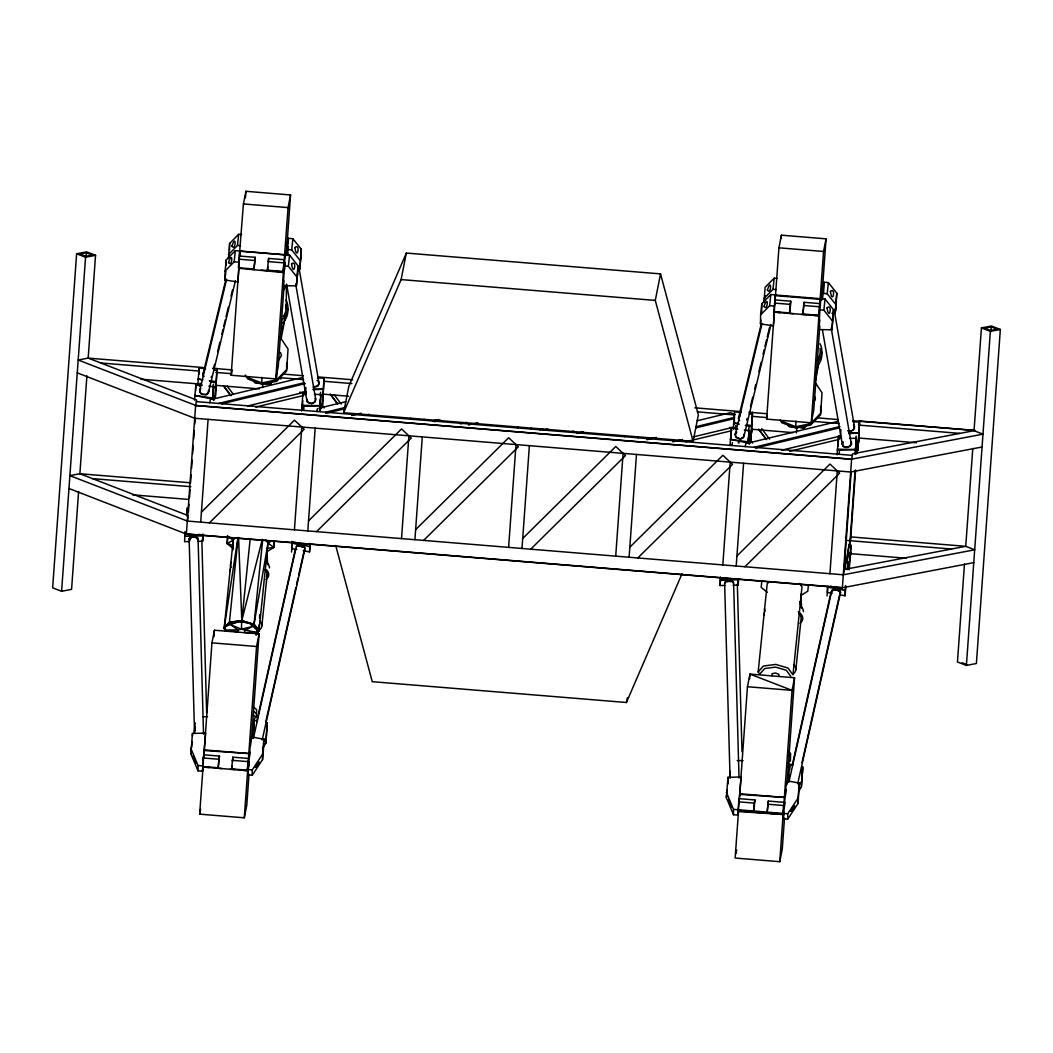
<?xml version="1.0" encoding="UTF-8"?>
<svg xmlns="http://www.w3.org/2000/svg" width="1053" height="1053" viewBox="0 0 1053 1053"><rect width="100%" height="100%" fill="white"/><g stroke="black" fill="none" stroke-linecap="round" stroke-linejoin="round"><path stroke-width="1.5" d="M187.355 513.022L187.368 507.664L186.605 515.628M190.856 753.764L192.475 733.428L205.664 733.125L202.466 771.217L198.003 770.849L190.856 753.764L191.185 750.736M192.462 736.1L192.475 733.428M198.003 770.849L198.03 765.492L190.869 748.407M197.701 541.374L202.61 541.255L202.808 534.029M263.711 745.972L263.855 739.232L250.943 736.797L247.758 774.89L252.22 775.258L262.539 759.608L263.842 744.589M250.943 736.797L250.614 745.432M252.22 775.258L252.233 769.901L262.566 754.251L263.855 739.232M257.511 720.989L254.273 720.384L253.786 730.65M262.539 759.608L262.566 754.251M265.882 743.181L267.199 722.819L265.882 743.181L262.434 748.407M292.063 541.347L291.865 548.574L296.683 549.482M303.106 550.693L309.529 551.917L309.858 543.374M724.99 585.442L720.081 585.547L720.41 577.018M726.346 797.647L727.978 777.298L741.154 776.996L737.969 815.101L733.507 814.732L726.346 797.647L727.175 790.079M727.978 777.298L727.82 784.037L727.952 782.655M733.507 814.732L733.52 809.375L726.373 792.29M733.191 585.244L738.114 585.139L738.127 579.782L720.094 580.19L732.243 578.663M783.248 818.773L786.446 780.681L799.359 783.116L798.042 803.478L787.71 819.142L783.248 818.773L783.893 812.232M786.433 784.696L786.446 780.681M787.71 819.142L787.736 813.785L798.056 798.135L799.359 783.116M789.763 769.611L789.776 764.254L793.001 764.86M798.042 803.478L798.056 798.135M799.201 789.842L799.227 784.485M801.372 787.065L802.689 766.702L801.372 787.065L798.793 790.974M802.544 773.428L802.557 768.071M840.215 594.879L845.032 595.787L845.506 585.652M845.585 563.289L845.585 561.604L847.823 561.789L847.797 567.146M848.836 546.849L848.85 545.138L851.074 545.322L849.205 569.778M225.118 270.976L225 280.045L238.031 281.941L239.794 251.022L235.332 250.653L226.29 259.815L225.118 270.976L234.161 261.815L235.332 250.653M226.224 265.303L226.29 259.815M228.409 258.722L229.62 243.44L238.662 234.292L241.637 234.529M229.541 250.311L229.62 243.44M286.692 362.64L286.613 369.629L276.623 379.909L261.802 382.937L261.868 377.343M276.623 379.909L276.702 372.92M286.192 308.858L286.482 284.284M775.166 299.21L775.284 294.906L770.822 294.537L761.793 303.698L760.621 314.86L760.503 323.916L773.521 325.811M761.793 303.698L761.674 312.754M763.912 302.606L765.123 287.324L774.166 278.163L777.14 278.413M820.682 406.392L820.603 413.381L810.613 423.675L795.792 426.702L795.857 421.108M233.437 548.666L227.185 543.624L227.382 535.806M224.96 630.879L224.171 628.207L229.422 622.284L241.795 620.651L254.036 624.297L257.024 627.851L256.708 632.498L241.466 629.233L241.611 623.35M256.392 717.435L256.59 709.617L252.838 706.589M267.33 551.443L273.806 547.442L273.964 541.189M771.994 675.736L772.033 673.723L775.442 672.985L778.812 674.275L778.759 676.289M790.382 761.187L790.579 753.369L788.078 751.355M194.568 400.14L195.871 384.266L202.347 385.201M195.687 390.545L195.871 384.266M197.767 385.306L199.122 367.852L205.611 368.8M198.938 374.144L199.122 367.852M212.522 398.021L212.495 399.153L194.713 395.415L212.522 398.021L213.693 386.859L208.836 386.148M213.219 392.085L213.404 385.898M213.298 399.771L213.693 386.859M213.061 397.573L215.286 397.758L216.944 370.445L213.706 369.972M217.01 368.353L215.286 397.758M239.663 255.339L239.794 251.022M297.578 273.925L296.38 285.916L283.31 285.679L285.073 254.76L289.536 255.129L297.973 265.725L297.551 274.754M284.613 269.95L284.837 262.355M284.981 257.801L285.073 254.76M287.061 255.576L288.404 238.333L292.866 238.702L301.316 249.298L300.882 258.327M287.903 255.05L287.995 252.009M288.272 242.888L288.404 238.333M296.38 285.916L297.973 265.725M301.606 410.96L303.001 392.058M302.501 408.709L302.751 400.627M304.857 394.559L305.028 388.926M305.699 393.914L305.897 387.451M319.52 410.367L320.823 394.493L314.32 394.375M320.362 399.311L320.151 406.353L322.389 406.537L324.074 378.093L317.572 377.974M320.349 410.209L320.823 394.493M322.389 406.537L324.074 378.093M730.019 445.59L731.374 428.137L737.85 429.084M731.045 439.14L731.374 428.137M733.27 429.176L734.625 411.736L741.101 412.671M734.244 424.306L734.481 416.448M748.025 441.891L747.985 443.023L730.203 439.298L748.025 441.891L749.183 430.73L744.326 430.019M748.907 429.769L748.551 441.457L750.789 441.641L752.5 412.223M748.801 443.655L749.183 430.73M750.789 441.641L752.434 414.329L749.196 413.855M773.573 324.271L775.284 294.906M833.068 317.809L831.883 329.8L818.8 329.55L820.563 298.644L825.039 298.999L833.476 309.595L833.041 318.638M820.34 306.239L820.563 298.644M822.551 299.447L823.907 282.217L828.369 282.586L836.806 293.168L835.213 313.373L831.949 313.307M823.578 292.852L823.907 282.217M831.883 329.8L833.476 309.595M835.213 313.373L836.806 293.168M837.096 454.843L838.438 438.048L841.689 438.101M838.188 446.117L838.504 435.942M840.347 438.443L840.86 429.611M855.01 454.251L856.326 438.377L849.824 438.259M856.01 438.548L855.655 450.236L857.879 450.421L859.577 421.977L853.075 421.845M855.852 454.093L856.326 438.377M857.879 450.421L859.577 421.977M213.93 386.82L213.943 386.069L213.785 387.056M232.766 550.008L233.187 540.202L235.293 537.82M305.409 394.309L305.423 393.559L305.265 394.559M774.732 303.869L774.639 303.672M228.54 536.688L233.187 540.202L224.171 628.207L229.422 622.284L241.795 620.651L249.337 623.1L257.406 630.444L257.985 634.077L259.288 624.495M259.578 617.927L259.736 614.649M301.316 249.298L299.723 269.489L300.908 257.498M280.782 379.041L280.954 376.158M784.182 807.217L784.235 805.835L784.051 807.138M823.288 292.207L823.367 290.431L823.156 291.944M850.35 554.773L850.284 556.353L850.64 551.917L850.35 554.773L850.6 553.509M203.111 367.523L88.176 358.112L78.172 360.008L195.621 405.405L851.601 459.161L982.975 434.152L974.038 430.69L852.667 453.804L851.574 459.319L195.582 405.563L196.674 400.048L88.176 358.112L95.547 255.313L86.609 251.864L76.619 253.773L52.65 587.824L61.587 591.273L71.578 589.377L78.606 491.488M61.587 591.273L85.556 257.222L76.619 253.773M86.201 256.037L86.438 252.759L79.778 254.023L85.727 256.327L92.388 255.063L86.438 252.759M86.899 375.842L79.883 473.745L188.382 515.68M973.762 562.631L842.347 587.798L186.368 534.055L195.621 405.405M188.421 512.363L189 504.203M189.474 497.674L190.053 489.527M190.527 482.998L191.106 474.837M191.58 468.309L192.159 460.148M192.633 453.632L193.226 445.472M193.686 438.943L194.278 430.782M194.739 424.254L195.213 417.738M200.702 522.143L208.086 419.357M213.759 400.179L213.996 396.915M214.272 399.64L214.509 396.389M203.203 757.963L202.584 766.518L218.208 767.808L219.445 756.08L203.834 754.804L203.203 757.963L218.827 759.239L219.445 756.08M239.61 256.05L255.234 257.327L253.984 269.041L238.373 267.765L243.427 203.94L245.928 191.304L290.562 194.963L286.284 254.589M248.995 774.284L246.784 805.19L244.283 817.812L199.649 814.153L203.374 762.372M203.808 756.172L211.943 642.843L214.443 630.221L259.064 633.867L251.628 737.64M284.086 285.205L278.268 366.273L275.768 378.909L231.147 375.25L238.939 266.554M213.983 636.696L214.443 630.221M245.467 197.819L245.928 191.304M218.208 767.808L218.827 759.239M253.984 269.041L255.234 257.327M247.837 767.018L247.218 770.177L231.594 768.901L232.831 757.173L248.455 758.463L256.563 646.503L259.064 633.867M284.231 259.696L282.994 271.424L267.383 270.147L268.62 258.419L284.231 259.696L288.061 207.599L290.562 194.963M232.529 761.464L232.831 757.173M268.41 261.276L268.62 258.419M262.552 387.557L262.789 384.345M247.218 770.177L248.455 758.463M244.283 817.812L248.376 760.714M275.768 378.909L283.375 272.859M238.82 268.265L283.31 272.543L284.218 261.012M294.419 529.817L301.79 427.031M307.805 530.923L315.176 428.137M321.376 408.419L321.613 405.155M401.522 538.596L408.893 435.81M414.908 539.689L422.279 436.903M508.612 547.376L515.996 444.59M521.998 548.468L529.383 445.682M615.715 556.142L623.086 453.356M629.102 557.248L636.473 454.462M722.819 564.921L730.19 462.135M736.205 566.014L743.576 463.228M749.262 444.05L749.499 440.799M749.775 443.524L750.012 440.259M738.706 801.833L738.087 810.402L753.711 811.679L754.948 799.964L739.324 798.674L738.706 801.833L754.317 803.11L754.948 799.964M775.113 299.921L790.724 301.197L790.119 309.766L789.487 312.925L773.863 311.649L775.534 295.011L820.169 298.67L819.576 306.949M738.522 811.113L735.152 858.037L779.773 861.696L782.274 849.06L784.498 818.155M739.324 798.674L739.759 793.765L784.38 797.424L739.627 794.396M739.759 793.87L747.446 686.727L749.947 674.091L794.567 677.75L787.012 784.13M819.813 325.838L813.758 410.157L811.271 422.779L766.637 419.133L774.324 311.978M774.876 304.291L775.1 301.132M775.561 294.735L778.93 247.81L781.431 235.188L826.052 238.847L821.669 300.026M749.591 678.961L749.947 674.091L792.067 690.373L783.643 807.848M781.194 238.439L781.431 235.188M753.711 811.679L754.317 803.11M789.487 312.925L790.724 301.197M767.097 812.784L768.335 801.057L783.945 802.333L782.708 814.061L767.097 812.784L768.335 801.057M802.873 314.018L804.11 302.303L819.734 303.58L818.497 315.295L802.873 314.018L804.11 302.303M796.437 432.915L796.779 428.097M779.773 861.696L783.34 810.902L782.708 814.061M811.271 422.779L819.221 311.846M820.155 298.789L823.551 251.47L826.052 238.847M829.922 573.701L837.293 470.915M842.347 587.798L851.601 459.161M844.058 571.002L851.193 471.481M849.718 546.494L855.089 470.546M850.574 540.123L855.602 470.02M856.773 453.698L857.063 450.236M964.469 564.066L957.453 661.968L966.391 665.417L976.381 663.508L1000.35 329.457L991.413 326.009L981.422 327.904L974.038 430.69M972.775 448.433L965.746 546.323L974.683 549.784L843.308 574.793L187.316 521.051L69.88 475.64L79.883 473.745L189.961 482.761M966.391 665.417L990.36 331.366L981.422 327.904M990.886 331.813L991.242 326.891L984.568 328.167L990.531 330.471L997.191 329.194L991.242 326.891M848.139 554.207L848.099 556.037M323.021 397.113C323.732 390.781 322.429 403.733 323.153 397.389M854.496 426.926C855.405 428.887 850.495 431.559 852.496 430.361M185.065 531.541L184.578 541.676L189.501 541.558M202.61 541.255L203.229 534.963M202.466 771.217L203.163 764.07M203.94 755.988L204.256 752.803M248.39 768.348L249.021 761.793M249.495 756.883L249.969 751.974M252.536 738.39L254.273 720.384M267.041 729.545L267.172 728.176M291.523 552.062L292.168 545.428M309.529 551.917L310.306 543.953M720.081 585.547L720.844 577.597M738.114 585.139L738.719 578.834M737.969 815.101L738.39 810.81M739.904 795.094L740.22 791.909M784.367 807.309L784.84 802.399M785.472 795.857L786.104 789.302M788.039 782.261L789.776 764.254M788.644 781.076L789.276 774.521M827.026 595.932L827.974 586.152M844.809 569.647L845.585 561.604M847.125 562.842L848.85 545.138M847.046 569.739L847.823 561.789M845.032 595.787L845.954 586.245M848.771 569.199L851.074 545.322M186.776 515.588L186.907 514.404M233.437 545.533L227.185 543.624L227.961 536.056M229.422 622.284L238.11 537.53M250.153 539.162L241.795 620.651L225.289 626.232L224.908 629.76M262.724 539.544L254.036 624.297L258.985 631.063L268.002 543.058L265.527 539.663M261.894 625.679L267.133 574.609M267.488 548.323L273.806 547.442L274.425 541.387M761.793 581.322L761.174 587.377L767.426 592.418M759.805 674.223L758.16 671.972L767.176 583.954L769.282 581.585M795.884 669.432L801.122 618.361A17.914 9.187 5.9 0 0 798.845 613.557M808.414 585.139L807.796 591.194L801.32 595.195M225 280.045L225.868 271.24M228.462 254.602L237.491 245.441L238.662 234.292M283.31 285.679L283.81 280.888M296.814 276.873L288.364 266.291L289.536 255.129M300.144 260.46L291.707 249.864L292.866 238.702M760.503 323.916L760.858 319.901M764.531 300.342L765.031 295.564M760.621 314.86L769.664 305.699L770.822 294.537M763.951 298.486L772.994 289.325L774.166 278.163M818.8 329.55L819.8 319.98M832.304 320.757L823.867 310.161L825.039 298.999M835.648 304.33L827.197 293.734L828.369 282.586M835.24 312.544L836.411 301.382M191.501 747.722L192.159 741.667M194.213 731.927L195.2 722.845M194.844 731.23L195.345 726.688M729.716 775.798L730.203 771.257M314.623 402.193L315.742 400.035L315.373 398.271L315.229 401.456L312.07 403.575L307.884 402.536L306.963 399.298M741.983 438.39L740.996 438.693L743.602 437.074L743.958 434.244M224.171 628.207L237.952 537.504M271.595 540.992L268.002 543.058L254.036 624.297C244.638 621.823 233.424 619.309 225.289 626.232L225.342 630.708M281.046 339.487L285.245 317.15M815.627 380.054L818.944 362.495M199.386 386.333L200.031 383.134M209.758 402.72L210.337 399.758M212.785 387.425L213.417 384.227M187.316 521.051L188.066 517.26M186.368 534.055L68.958 488.487M231.147 375.25L232.081 370.511M267.383 270.147L268.002 266.988M287.179 242.137L286.377 254.352M203.032 767.018L247.652 770.678L242.874 770.283M199.649 814.153L200.596 809.415M231.594 768.901L232.226 765.742M303.461 410.394L303.988 407.774M316.848 411.499L317.44 408.538M320.073 395.257L320.665 392.269M319.691 405.366L320.27 402.404M343.607 412.723L348.859 386.201L406.34 253.062L660.534 273.885L698.35 414.843L693.111 441.365L343.607 412.723L401.101 279.585L406.34 253.062M410.565 419.173L410.749 418.225M423.951 420.265L424.135 419.318M517.668 427.952L517.852 427.005M531.054 429.045L531.239 428.097M624.758 436.719L624.956 435.771M693.111 441.365L655.282 300.408L660.534 273.885M638.144 437.824L638.342 436.877M335.696 545.467L372.249 681.673L626.43 702.496L627.351 697.823M731.861 445.498L732.44 442.615M735.205 428.61L735.836 425.412M745.248 446.59L745.84 443.642M748.275 431.309L749.223 426.504M748.091 440.457L748.67 437.508M774.31 312.136L818.931 315.795L814.153 315.4M766.637 419.133L767.268 415.974M822.669 286.008L821.88 298.223M818.497 315.295L819.116 312.149M736.086 853.299L736.718 850.14M794.567 677.75L792.067 690.373L747.446 686.727M838.965 454.277L839.478 451.645M855.562 439.127L856.155 436.139M858.603 423.806L859.169 420.963L975.183 430.466L852.68 420.752M783.156 814.548L738.403 811.521M843.308 574.793L850.811 536.912L965.746 546.323L844.361 569.436M846.612 562.17L847.862 555.852M248.376 766.373L248.732 761.951L248.35 766.36M256.656 721.845L295.274 549.429M253.404 738.285L296.314 546.704C298.262 544.296 303.725 545.704 305.094 548.363L262.184 739.943M265.79 721.91L295.827 587.811M296.551 584.612L297.973 578.229M298.697 575.03L304.409 549.495M792.146 765.715L831.133 591.707M788.894 782.155L831.817 590.588C833.239 587.771 842.492 590.272 839.715 593.168M802.004 762.596L839.557 594.971M797.674 783.814L840.597 592.247L839.715 591.036M281.73 330.905L283.994 321.323M815.72 374.657L818.286 364.772A19.533 17.559 0.7 0 0 821.537 351.663M203.742 376.54L203.018 374.131L225.987 278.992M201.202 393.69C202.992 395.138 198.964 392.19 199.767 390.518L226.566 279.532M213.404 369.076L214.549 364.325M217.616 351.636L219.906 342.12M221.828 334.196L222.973 329.444M223.736 326.272L225.263 319.928M226.04 316.756L228.33 307.239M231.015 296.143L232.542 289.799M206.533 394.506L202.11 394.309L206.072 394.704L208.376 392.743L235.424 280.822M739.535 420.831L738.522 418.015L761.108 324.469M736.705 437.574C747.064 440.654 733.954 438.917 735.27 434.389L762.069 323.403M750.434 406.616L752.724 397.099M754.646 389.176L755.791 384.411M758.858 371.735L761.148 362.219M763.056 354.295L764.215 349.53M764.978 346.358L766.505 340.027M767.268 336.855L769.572 327.338M770.914 324.693L744.116 435.679L744.01 434.534M262.263 539.465L241.795 620.651L238.57 537.53M306.923 399.613L307.476 402.022M256.063 634.959L256.708 632.498L244.77 632.537L244.822 630.523L252.365 626.548L238.057 629.957L226.105 629.997L238.004 631.984L238.057 629.957L230.725 624.784L241.466 629.233M203.018 374.131C204.321 370.603 202.044 375.144 203.703 376.474M200.662 388.649L199.767 390.518M738.522 418.015L740.062 415.593M747.117 420.239L747.327 418.462L747.209 419.897M744.05 435.955L742.997 437.745M735.27 434.389L736.468 432.204M256.155 634.762L257.406 630.444M194.529 732.77L189.132 538.886C190.777 536.306 196.358 536.174 198.082 538.688L203.532 734.204M730.071 778.285L724.622 582.77C725.793 579.755 736.086 580.874 726.386 581.322M733.428 583.033L732.98 581.69L730.782 580.98L731.743 581.177M305.094 548.363L304.212 547.165M840.557 592.352L840.044 592.997M198.082 538.688C196.74 540.86 199.056 538.07 197.187 537.649M252.444 724.609L255.379 716.817L253.181 714.618M788.394 763.175L789.368 760.582M211.614 376.355L211.087 377.198M626.43 702.496L681.989 573.846M842.874 442.247C840.136 451.816 855.286 445.814 850.785 441.97M199.978 389.728L200.373 392.756M278.374 360.666L281.467 355.348L280.467 352.479M813.14 403.102L815.456 399.1L814.456 396.231M733.467 582.928L732.691 581.519M843.098 441.97L842.347 443.747L842.979 445.906M200.504 388.833L200.031 389.571M264.185 740.43L265.896 737.824M799.675 784.301L801.399 781.708M317.94 385.714L318.993 383.608L318.506 381.634L318.914 384.029L317.874 385.793L313.017 387.109M850.087 446.103L851.179 442.958L831.199 328.062M853.43 429.598L854.431 426.531L834.45 311.635M739.245 416.33L738.508 418.515L739.206 420.358M758.16 671.972L763.412 666.036L775.785 664.417L788.026 668.05L792.975 674.815L801.991 586.811L799.517 583.428M760.095 673.749L764.715 668.537L775.6 667.102L786.354 670.3L790.698 676.25M207.507 393.861C209.205 393.361 208.191 387.925 208.626 391.808M201.426 512.113L294.458 420.173L304.159 429.242L209.415 522.854M308.529 520.88L401.562 428.953L411.262 438.022L316.519 531.633M415.619 529.659L508.665 437.732L518.352 446.801L423.622 540.413M522.722 538.438L615.768 446.498L625.456 455.567L530.712 549.179M629.826 547.205L722.858 455.278L732.559 464.347L637.815 557.958M736.929 555.984L829.961 464.057L839.649 473.126L744.919 566.738M281.888 323.363L284.297 321.02A19.533 17.559 0.7 0 0 287.548 307.91M317.782 385.872L317.045 386.438M853.285 429.742L852.535 430.322M736.797 431.993L735.376 433.836L735.915 436.719M207.349 393.993L206.585 394.467M849.995 446.196L846.928 447.499L843.058 445.998M725.464 581.73L724.99 583.467M227.409 625.614L231.831 622.389L234.885 622.849M314.492 402.325L311.425 403.615L307.555 402.114M742.023 438.377L742.931 437.824M787.394 766.676L789.974 765.07M316.94 386.504L313.649 387.188M227.185 543.624L233.187 540.202M304.449 549.179L304.501 549.153M297.157 545.849L296.314 546.704M725.609 581.651L726.294 581.348M211.929 399.377L302.053 377.619M218.471 403.431L304.409 382.687M221.722 403.812L305.331 383.621M247.666 405.971L306.291 391.808M255.747 407.063L303.488 395.533M319.006 408.156L345.792 401.693M325.561 412.21L344.621 407.603M325.667 413.355L344.594 408.775M351.597 415.501L361.1 413.21M364.43 415.448L369.208 414.303M432.665 420.989L438.785 419.502M434.336 421.74L440.654 420.226M460.279 423.898L466.611 422.371M468.348 424.991L477.904 422.687M539.768 429.756L542.743 429.045M543.019 430.137L547.744 428.992M570.542 431.914L573.714 431.151M577.044 433.388L583.415 431.848M697.191 420.752L730.453 412.723L734.902 414.198M646.858 438.535L649.846 437.811M696.02 426.662L734.375 417.409M646.963 439.68L656.427 437.39M695.875 427.873L733.73 418.725M672.893 441.839L682.397 439.535M693.493 436.863L733.099 427.294M685.74 441.773L731.888 430.638M747.433 443.247L837.556 421.49M753.961 447.314L839.899 426.557M755.633 448.065L839.254 427.887M781.576 450.223L840.202 436.074M789.658 451.316L838.978 439.417M297.249 545.809L304.106 547.073M85.556 257.222L95.547 255.313M990.36 331.366L1000.35 329.457M982.054 446.998L850.679 472.007L194.687 418.252L77.251 372.854M199.78 534.411L184.604 536.319L202.637 535.898M313.136 389.689L322.902 389.255L313.149 389.07M301.737 406.458L319.651 405.655L301.777 405.326M848.639 433.573L858.406 433.138L848.652 432.954M837.24 450.342L855.154 449.539L837.267 449.21M203.137 716.764L207.533 716.672M737.179 760.674L743.036 760.542M302.935 394.164L306.186 394.23M243.427 203.94L288.061 207.599M778.93 247.81L823.551 251.47M237.491 245.441L240.466 245.691M287.245 249.495L291.707 249.864M772.994 289.325L775.969 289.575M822.735 293.379L827.197 293.734M775.416 295.643L820.037 299.302M238.992 259.196L254.602 260.486M267.988 261.578L283.612 262.855M774.481 303.08L790.105 304.356M803.492 305.462L819.102 306.739M234.161 261.815L238.623 262.184M769.664 305.699L774.126 306.068M283.902 265.922L288.364 266.291M819.405 309.806L823.867 310.161M401.101 279.585L655.282 300.408M248.376 269.041L254.747 269.568M261.131 270.094L267.501 270.608M273.872 271.134L280.256 271.661M775.903 312.267L780.681 312.662M788.658 313.32L793.435 313.702M801.412 314.36L806.19 314.755M212.745 368.313L232.015 369.893M283.77 374.131L303.422 375.737M318.164 376.948L352.571 379.764M694.914 407.827L740.772 411.578M748.959 412.249L766.979 413.724M817.365 417.857L838.227 419.568M100.812 362.995L199.096 371.038M215.76 372.407L231.621 373.71M280.611 377.724L303.606 379.606M324.469 381.318L351.847 383.555M697.31 411.868L734.941 414.948M752.842 416.422L767.15 417.593M813.745 421.411L839.109 423.49M858.353 425.057L959.902 433.388M254.207 382.028A2.119 1.909 0.7 0 0 255.932 383.121L258.906 383.371M264.843 383.858L269.607 384.411M788.276 424.978L787.999 424.82A2.119 1.909 0.7 0 0 789.921 426.886L795.857 427.373M800.306 427.729L803.597 428.176M140.839 379.198L198.175 383.897M216.286 385.385L259.196 388.899M299.763 392.216L305.62 392.703M323.389 394.164L348.609 396.231M859.064 438.048L916.4 442.747M729.624 427.439L734.02 427.794M751.789 429.255L793.185 432.651M838.188 436.337L841.11 436.574M196.371 401.627L852.351 455.37M92.519 478.628L190.79 486.683M845.598 540.334L951.609 549.021M132.546 494.831L188.237 499.398M850.771 553.681L906.462 558.248M186.394 533.897L842.387 587.64M211.943 642.843L256.563 646.503M204.256 749.881L248.89 753.54L204.137 750.513M232.213 760.332L247.824 761.609M767.703 804.216L783.327 805.492M198.03 765.492L202.492 765.86M247.771 769.532L252.233 769.901M733.52 809.375L787.736 813.785M204.624 767.15L209.402 767.545M217.379 768.19L222.157 768.585M230.12 769.243L234.911 769.625M743.313 811.284L749.683 811.81M756.054 812.337L762.438 812.85M770.401 813.508L775.179 813.903M738.311 423.596L733.454 422.898L739.39 424.135M746.419 424.78L751.276 425.491M202.821 379.725L197.964 379.014L202.4 379.949M209.297 380.673L215.773 381.607M832.173 593.365L827.355 592.457L827.382 587.1L845.046 590.43L830.475 586.087M291.878 543.216L309.543 546.56L293.524 541.782M745.313 425.373L751.237 426.623M209.81 381.502L215.747 382.739M197.056 537.583C195.779 536.28 186.907 536.925 190.093 539.978M731.835 581.203L732.546 581.453M240.058 621.625L249.337 623.1L257.024 627.851L258.985 631.063M781.8 421.305L795.792 426.702M247.81 377.553L261.802 382.937M962.1 662.798L966.562 664.522M251.601 625.179L257.024 627.851L257.985 634.077M839.649 590.983C838.28 589.509 830.527 588.14 832.396 591.589M805.848 426.426L805.571 426.254A2.119 1.909 0.7 0 1 803.281 427.979M189.816 539.807L189.132 538.886M317.124 380.37L317.901 380.91M268.002 543.058L273.806 547.442M787.67 755.238L790.171 757.252M253.681 711.486L256.182 713.5M736.613 437.495L735.994 436.811M201.123 393.611L200.504 392.927M832.37 591.549L831.857 590.72M761.74 428.676L769.546 439.167M758.726 429.097L766.571 439.641M759.055 429.861L765.873 439.035M750.578 440.483L752.526 443.089M334.314 394.888L341.146 404.062M330.326 393.993L337.184 403.22M330.655 394.757L337.473 403.931M321.218 404.062L324.127 407.985M227.224 386.109L233.068 393.98M224.21 386.53L231.068 395.757M223.552 385.99L230.37 395.151M815.943 383.647L822.024 392.782L820.59 414.777L810.599 425.057L795.778 428.084L781.787 422.687L780.049 420.081M280.216 337.289L288.035 349.03L286.6 371.011L276.61 381.304L261.789 384.319L247.797 378.935L245.191 375.026M854.365 426.347L853.456 424.833L854.431 426.531M850.837 442.049L851.179 442.958M799.727 601.526L800.938 606.449A19.533 10.017 5.9 0 1 803.426 611.688M265.738 557.774L266.949 562.697A19.533 10.017 5.9 0 1 269.436 567.922M822.419 329.826L842.4 444.721M299.236 269.384L318.941 382.647M295.709 284.192L315.689 399.074M286.64 284.336L306.91 400.838M800.78 594.208L801.623 608.397M266.883 552.035L267.633 564.645M737.337 584.152L742.01 751.737M733.586 582.559L739.035 778.088M201.847 540.268L206.651 712.789M765.097 611.148A19.533 10.017 5.9 0 1 764.504 608.489M793.607 664.627A17.914 9.187 5.9 0 1 793.383 673.841M798.332 611.661A19.533 10.017 5.9 0 1 799.99 623.297M763.807 615.307A19.533 10.017 5.9 0 1 764.531 612.754M271.582 382.502A2.119 1.909 0.7 0 1 269.292 384.227M286.061 300.039A19.533 17.559 0.7 0 1 282.138 319.862M285.995 304.659A17.914 16.111 0.7 0 1 283.007 316.69M285.495 286.745A17.914 16.111 0.7 0 1 283.323 290.47M819.984 348.411A17.914 16.111 0.7 0 1 816.996 360.442M820.05 343.791A19.533 17.559 0.7 0 1 818.326 361.284M231.12 567.396A19.533 10.017 5.9 0 1 231.239 562.197M266.251 569.502A19.533 10.017 5.9 0 1 266.001 579.545M229.817 571.542A19.533 10.017 5.9 0 1 230.541 569.002M264.856 569.805A17.914 9.187 5.9 0 1 266.462 576.939M259.617 620.875A17.914 9.187 5.9 0 1 259.393 630.089M739.272 442.865A4.475 3.672 24.7 0 1 738.153 442.865M834.094 590.154A3.041 1.185 12.6 0 1 836.214 590.206M837.701 590.641A3.041 1.185 12.6 0 1 838.793 591.299M726.952 581.861A3.041 1.211 -1.6 0 1 731.256 581.756M190.672 538.544A3.041 1.211 -1.6 0 1 190.975 538.241M196.24 538.122A3.041 1.211 -1.6 0 1 196.648 538.715M300.71 546.323A3.041 1.185 12.6 0 1 302.816 547.073M215.786 390.334L216.168 386.254L215.786 390.334M284.152 267.067L284.534 262.974L284.152 267.067M287.482 250.64L287.864 246.547L287.482 250.64M751.289 434.218L751.671 430.124L751.289 434.218M858.379 442.997L858.761 438.904L858.379 442.997M228.54 262.526C232.555 268.331 233.095 248.679 228.54 262.526M231.884 246.152C235.898 251.957 236.438 232.305 231.884 246.152M764.044 306.397C768.058 312.214 768.598 292.55 764.044 306.397M767.374 290.023C771.388 295.84 771.928 276.176 767.374 290.023M847.415 568.554L847.389 569.278L847.415 568.554M291.563 263.974C293.734 278.479 297.446 258.893 291.563 263.974M294.893 247.56C297.064 262.052 300.789 242.48 294.893 247.56M827.053 307.858C829.224 322.35 832.949 302.777 827.053 307.858M830.396 291.431C832.568 305.936 836.279 286.35 830.396 291.431M255.484 767.295C259.446 767.189 261.131 755.212 255.484 767.295M790.987 811.179C794.949 811.073 796.634 799.082 790.987 811.179M240.045 251.127L284.665 254.787L240.045 251.127M193.16 756.225L195.766 763.135L193.16 756.225M728.65 800.096L731.256 807.019L728.794 800.096M851.429 430.835L848.06 430.809L851.429 430.835"/></g></svg>
